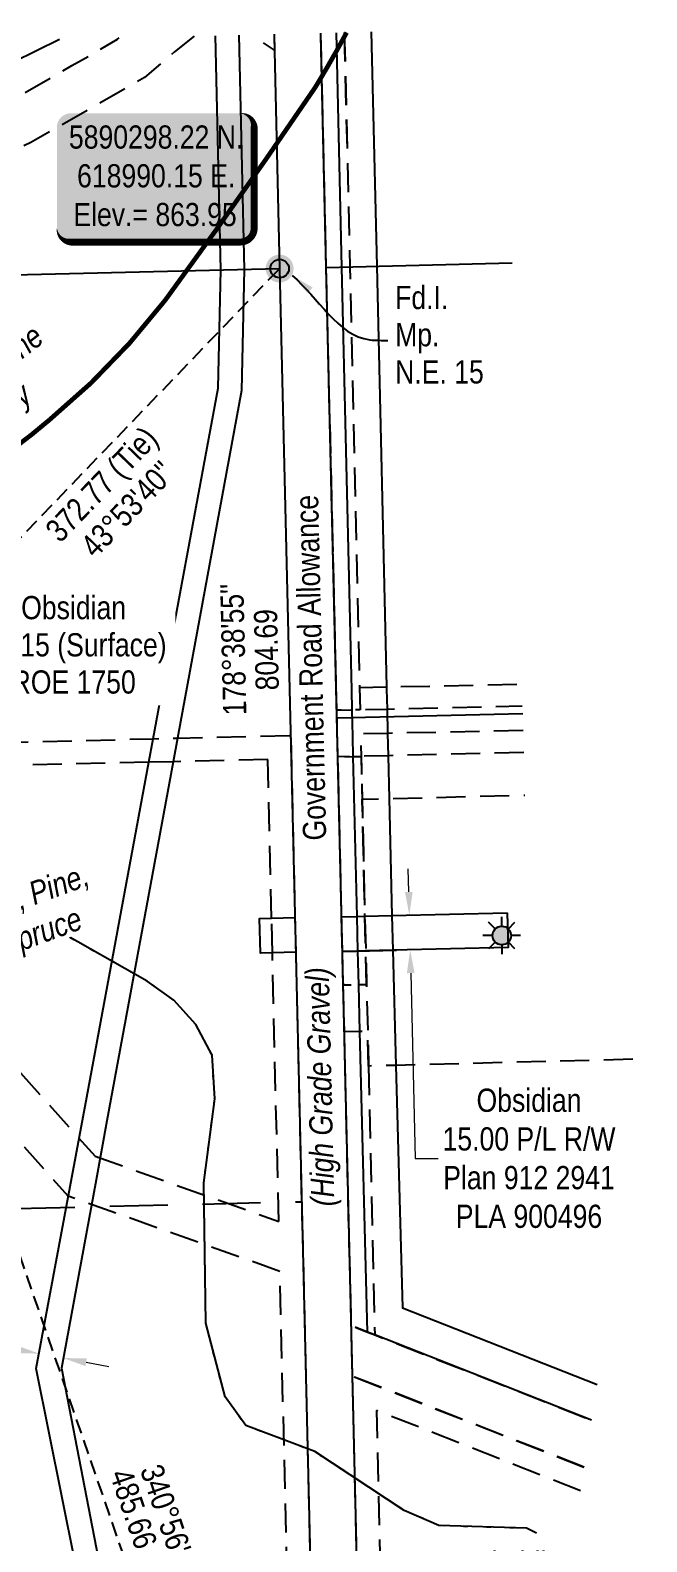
# Model space of a CAD drawing. Extents: x 614988 to 621305, y 5889351 to 5893530.
# Drawn here: x 618883 to 619148, y 5889750 to 5890401 of the extents above; entities that cross this region are included whole.
import ezdxf
from ezdxf.enums import TextEntityAlignment as Align

# ---------------------------------------------------------------- set-up
doc = ezdxf.new("R2010")
doc.units = 0
doc.header["$LTSCALE"] = 5
doc.header["$PDSIZE"] = 0.5
for name, pattern in [('DASHDOT2', [12.7, 6.35, -3.175, 0, -3.175]), ('foc-ACCESSROAD', [3.75, 2.5, -1.25]), ('foc-FLOWLINE', [3.75, 2.5, -1.25]), ('foc-LSD', [8, 5, -3]), ('foc-TIELINE', [1.875, 1.25, -0.625]), ('foc-WHEELTRACKS', [2, 0.4, -1.6])]:
    doc.linetypes.add(name, pattern=pattern)
doc.layers.get('Defpoints').update_dxf_attribs({"color": 9})
for name, color, linetype in [('AS-POWER', 104, 'foc-POWER'), ('AS-WILDLIFE', 131, 'DASHDOT2'), ('C-AR', 13, 'foc-ACCESSROAD'), ('C-RW', 13, 'Continuous'), ('C-WS', 13, 'foc-ACCESSROAD'), ('C-WS-S', 8, 'Continuous'), ('DETAIL-T', 7, 'Continuous'), ('F-EZE', 190, 'foc-FLOWLINE'), ('F-RW', 190, 'Continuous'), ('F-VCE', 190, 'foc-FLOWLINE'), ('L-BD', 7, 'Continuous'), ('L-MON', 1, 'Continuous'), ('L-ROAD-T', 7, 'Continuous'), ('L-SEC', 7, 'Continuous'), ('L-SECTION-LSD', 7, 'foc-LSD'), ('L-TIE', 7, 'foc-TIELINE'), ('T-BUSH-T', 110, 'Continuous'), ('T-WATER-P3', 160, 'foc-WHEELTRACKS')]:
    doc.layers.add(name, color=color, linetype=linetype)
for name, color, linetype, lineweight in [('C-FLOWLINE-T', 13, 'Continuous', 9), ('C-RW-T', 13, 'Continuous', 9), ('C-WS-T', 13, 'Continuous', 9), ('F-RW-T', 190, 'Continuous', 9), ('T-TEXT', 48, 'Continuous', 18)]:
    doc.layers.add(name, color=color, linetype=linetype, lineweight=lineweight)
doc.styles.add('240', font='ARIALN.TTF', dxfattribs={"height": 30})
doc.styles.add('80', font='ARIALN.TTF', dxfattribs={"height": 10})
doc.styles.add('80CG', font='ARIALN.TTF', dxfattribs={"height": 10})
doc.styles.add('80L', font='ARIALN.TTF', dxfattribs={"height": 10})
doc.styles.add('80LS', font='ARIALNI.TTF', dxfattribs={"height": 10})
doc.styles.add('foc-LtypeFont', font='ARIALN.TTF', dxfattribs={"height": 7.35})
doc.linetypes.add('foc-POWER', pattern='A,6,-1,["P",foc-LtypeFont,S=0.2,R=0,X=-0.625,Y=-0.75],-1.24,4', length=12.24)
doc.linetypes.add('foc-POWER-NOLINE', pattern='A,0,-4,["P",foc-LtypeFont,S=0.2,R=0,X=-0.625,Y=-0.75],-8.24', length=12.24)
doc.linetypes.add('foc-TOPO-flowdirection-NOLINE', pattern='A,0,[">",foc-LtypeFont,S=0.3,R=0,X=0,Y=-0.945],-20,[">",foc-LtypeFont,S=0.3,R=0,X=0,Y=-0.945],0', length=20)
doc.dimstyles.new('Compass 5 000', dxfattribs={"dimscale": 5, "dimtxt": 9, "dimasz": 2, "dimexe": 0.2, "dimexo": 0.0625, "dimgap": 0.5, "dimtad": 0, "dimtih": 1, "dimtoh": 1, "dimzin": 0, "dimdsep": 46, "dimtxsty": '80CG', "dimcen": 0.1, "dimse1": 1, "dimse2": 1, "dimclrd": 256, "dimclrt": 256, "dimaunit": 1, "dimadec": 4, "dimazin": 0, "dimtfac": 0.06, "dimtofl": 0, "dimtmove": 0, "dimatfit": 1, "dimfxl": 0.2, "dimtolj": 1, "dimtzin": 0, "dimlwd": -1, "dimarcsym": 0})

# ---------------------------------------------------------------- blocks, each defined once
blk = doc.blocks.new('*D443')
at = {"layer": 'C-RW-T', "transparency": 16777216}
for p, q in [((619045.8, 5890029.6), (619045.56, 5890039.6)), ((619046.61, 5889994.62), (619048.48, 5889914.76)), ((619048.48, 5889914.76), (619058.48, 5889914.76))]:
    blk.add_line(p, q, dxfattribs=at)
for points in [[(619047.46, 5890029.64), (619044.13, 5890029.57), (619046.03, 5890019.61)], [(619048.28, 5889994.66), (619044.95, 5889994.58), (619046.38, 5890004.61)]]:
    blk.add_solid(points, dxfattribs=at)
at = {"layer": 'Defpoints', "color": 0, "transparency": 16777216}
for p in [(619048.17, 5890019.66), (619046.38, 5890004.61), (619048.52, 5890004.66)]:
    blk.add_point(p, dxfattribs=at)
at = {"layer": 'C-RW-T', "transparency": 16777216, "insert": (619097.56, 5889914.76), "char_height": 10, "attachment_point": 5, "style": '80CG'}
blk.add_mtext('\\A1;Obsidian\\P15.00 P/L R/W\\PPlan 912 2941\\PPLA 900496', dxfattribs=at)
blk = doc.blocks.new('*D448')
at = {"layer": 'C-FLOWLINE-T', "transparency": 16777216}
for p, q in [((618983.67, 5889722.31), (618973.67, 5889722.07)), ((619013.73, 5889723.02), (619040.15, 5889723.64))]:
    blk.add_line(p, q, dxfattribs=at)
for points in [[(618983.63, 5889723.98), (618983.71, 5889720.64), (618993.67, 5889722.54)], [(619013.69, 5889724.68), (619013.77, 5889721.35), (619003.73, 5889722.78)]]:
    blk.add_solid(points, dxfattribs=at)
at = {"layer": 'Defpoints', "color": 0, "transparency": 16777216}
for p in [(618992.83, 5889758.18), (619002.89, 5889758.42), (618993.67, 5889722.54)]:
    blk.add_point(p, dxfattribs=at)
at = {"layer": 'C-FLOWLINE-T', "transparency": 16777216, "insert": (619095.15, 5889723.64), "char_height": 10, "attachment_point": 5, "style": '80CG'}
blk.add_mtext('\\A1;Obsidian\\P10.06 Flow Line R/W\\PROE 1750', dxfattribs=at)
blk = doc.blocks.new('GAS')
h = blk.add_hatch(color=255)
h.dxf.hatch_style = 1
edge = h.paths.add_edge_path()
edge.add_arc((0, 0), 0.9, 0, 360)
for p, q in [((0, 0.81), (0, 1.62)), ((-0.81, 0), (-1.62, 0)), ((-0.57, 0.57), (-1.14, 1.14)), ((0.57, 0.57), (1.14, 1.14)), ((1.62, 0), (0.81, 0)), ((-0.57, -0.57), (-1.14, -1.14)), ((0, -0.81), (0, -1.62)), ((1.14, -1.14), (0.57, -0.57))]:
    blk.add_line(p, q)
blk.add_circle((0, 0), 0.8)
blk = doc.blocks.new('fdia')
at = {"color": 255, "const_width": 1}
blk.add_lwpolyline([(-0.5, 0, 1), (0.5, 0, 1)], format="xyb", close=True, dxfattribs=at)
blk = doc.blocks.new('Fdiaa')
blk.add_blockref('fdia', (0, 0))
blk = doc.blocks.new('fdib')
at = {"color": 1, "const_width": 1.6}
blk.add_lwpolyline([(-0.4, 0, 1), (0.4, 0, 1)], format="xyb", close=True, dxfattribs=at)
at = {"color": 1}
blk.add_circle((0, 0), 0.8, dxfattribs=at)
blk = doc.blocks.new('Fdibb')
blk.add_blockref('fdib', (0, 0))
blk = doc.blocks.new('fdicc')
for name in ['Fdibb', 'Fdiaa']:
    blk.add_blockref(name, (0, 0))
blk = doc.blocks.new('FDI')
blk.add_blockref('fdicc', (0, 0))
blk = doc.blocks.new('*U455')
h = blk.add_hatch(color=254)
edge = h.paths.add_edge_path()
edge.add_line((-36.5, -28.5), (36.5, -28.5))
edge.add_arc((36.5, -22.5), 6, 270, 360)
edge.add_line((42.5, -22.5), (42.5, 21))
edge.add_arc((36.5, 21), 6, 0, 90)
edge.add_line((36.5, 27), (-36.5, 27))
edge.add_arc((-36.5, 21), 6, 90, 180)
edge.add_line((-42.5, 21), (-42.5, -22.5))
edge.add_arc((-36.5, -22.5), 6, 180, 270)
at = {"color": 1, "flags": 128}
blk.add_lwpolyline([(-36.5, -28.5, 3, 3, 0), (36.5, -28.5, 3, 3, 0.414214), (42.5, -22.5, 3, 3, 0), (42.5, 21, 3, 0, 0.414214), (36.5, 27, 0, 0, 0), (-36.5, 27, 0, 0, 0.414214), (-42.5, 21, 0, 0, 0), (-42.5, -22.5, 0, 3, 0.414214)], format="xyseb", close=True, dxfattribs=at)
blk.add_lwpolyline([(23.14, -16.73, 0, 10, 0), (0, 0, 5, 5, 0)], format="xyseb", dxfattribs=at)
at = {"color": 1, "style": '80'}
blk.add_attdef('ENTER_TEXT_001', (-35.99, -5), '', height=10, dxfattribs=at)
blk = doc.blocks.new('*D459')
at = {"layer": 'Defpoints', "color": 0, "transparency": 16777216}
for p in [(618890.24, 5889850.49), (618900.63, 5889848.57), (618896.98, 5889828.74)]:
    blk.add_point(p, dxfattribs=at)
at = {"layer": 'F-RW-T', "transparency": 16777216}
for p, q in [((618876.75, 5889832.47), (618866.59, 5889834.34)), ((618906.81, 5889826.93), (618916.65, 5889825.12))]:
    blk.add_line(p, q, dxfattribs=at)
for points in [[(618877.05, 5889834.11), (618876.45, 5889830.83), (618886.59, 5889830.66)], [(618907.12, 5889828.57), (618906.51, 5889825.29), (618896.98, 5889828.74)]]:
    blk.add_solid(points, dxfattribs=at)
at = {"layer": 'F-RW-T', "transparency": 16777216, "insert": (618827.5, 5889834.34), "char_height": 10, "attachment_point": 5, "style": '80CG'}
blk.add_mtext('\\A1;Pembina\\P10.06 P/L R/W\\PPlan 768 KS\\PROE 2076', dxfattribs=at)

msp = doc.modelspace()

# ---------------------------------------------------------------- linework, layer by layer
at = {"layer": 'AS-POWER', "flags": 128}
for points in [[(619010.243, 5890299.314), (619007.966, 5890398.709)], [(619014.838, 5890104.566), (619094.856, 5890106.526)], [(619017.212, 5890003.933), (619040.426, 5890004.476)]]:
    msp.add_lwpolyline(points, dxfattribs=at)
at = {"layer": 'AS-POWER', "linetype": 'foc-POWER-NOLINE', "flags": 128}
msp.add_lwpolyline([(619029.23, 5889494.536), (619010.243, 5890299.314)], dxfattribs=at)
at = {"layer": 'AS-WILDLIFE', "const_width": 1.999, "flags": 128}
msp.add_lwpolyline([(619019.021, 5890399.925, -0.0131162), (619005.625, 5890376.5, -0.0097312), (618940.813, 5890284.5, -0.0572382), (618891, 5890233, -0.0280264), (618867.5, 5890215), (618829.313, 5890189.5, -0.0208286), (618791.375, 5890169.5), (618773.312, 5890163, -0.0308828), (618729.063, 5890152), (618669.188, 5890144.5), (618663.187, 5890143.5), (618642.625, 5890142.5), (618630.875, 5890142.5), (618615.75, 5890143.5), (618602.563, 5890145.5), (618580.312, 5890150), (618574.25, 5890151.5), (618571.25, 5890152.5), (618509.062, 5890171), (618493.5, 5890176), (618488.875, 5890178), (618473.062, 5890185.5), (618459.125, 5890193.5), (618446.813, 5890202), (618442.75, 5890205), (618441.313, 5890206.5), (618398.938, 5890240.5), (618382.187, 5890257.5), (618377.687, 5890262), (618374.313, 5890266), (618374.313, 5890266), (618326.688, 5890326.5), (618310.687, 5890350.5), (618292.471, 5890382.529)], format="xyb", dxfattribs=at)
at = {"layer": 'C-AR', "flags": 128}
for points in [[(618953.317, 5890398.352), (618944.907, 5890391.565), (618931.957, 5890380.601), (618910.694, 5890368.33), (618883.005, 5890352.5), (618852.319, 5890337.533), (618796.793, 5890317.004), (618756.983, 5890302.112), (618734.429, 5890293.983), (618729.956, 5890292.024), (618716.071, 5890285.932), (618705.469, 5890279.856), (618689.644, 5890269.412), (618663.045, 5890252.601), (618640.573, 5890238.432), (618633.422, 5890233.923), (618631.36, 5890233.314), (618618.018, 5890229.375), (618592.783, 5890224.245), (618552.911, 5890222.557), (618542.297, 5890222.839), (618521.28, 5890223.399), (618510.982, 5890224.396), (618499.9, 5890225.469), (618481.45, 5890230.094), (618475.478, 5890231.591), (618465.449, 5890235.212), (618449.993, 5890240.803), (618442.062, 5890243.67), (618424.935, 5890249.86), (618424.283, 5890250.096), (618384.751, 5890266.181), (618364.178, 5890271.853), (618341.211, 5890275.95), (618342.356, 5890282.816), (618345.603, 5890293.764), (618346.09, 5890295.408), (618368.603, 5890291.392), (618376.284, 5890289.274), (618391.203, 5890285.16), (618393.953, 5890284.04), (618396.565, 5890282.976), (618402.894, 5890280.401), (618421.04, 5890273.019), (618429.123, 5890269.731), (618431.459, 5890268.78), (618444.811, 5890263.949), (618461.454, 5890257.939), (618481.327, 5890250.755), (618503.316, 5890245.244), (618522.512, 5890243.386), (618548.096, 5890242.704), (618552.754, 5890242.579), (618585.09, 5890243.948), (618590.352, 5890244.171), (618613.182, 5890248.813), (618614.677, 5890249.255), (618625.094, 5890252.33), (618625.657, 5890252.685), (618652.362, 5890269.522), (618678.786, 5890286.224), (618685.987, 5890290.978), (618694.972, 5890296.906), (618707.004, 5890304.077), (618727.008, 5890312.581), (618750.084, 5890320.898), (618789.817, 5890335.761), (618844.443, 5890355.957), (618873.643, 5890370.199), (618900.726, 5890385.682), (618920.397, 5890397.034), (618921.041, 5890397.579)], [(618987.84, 5890399.179), (618987.996, 5890392.392), (618978.056, 5890398.944)]]:
    msp.add_lwpolyline(points, dxfattribs=at)
at = {"layer": 'C-RW'}
for points in [[(618895.29, 5890396.963), (618707.004, 5890304.077), (618680.161, 5890290.839), (618617.874, 5890260.121), (618608.273, 5890255.384), (618585.09, 5890243.948), (618542.297, 5890222.839), (618501.213, 5890202.575), (618492.115, 5890198.085), (618483.099, 5890210.64), (618492.196, 5890215.13), (618510.982, 5890224.396), (618548.096, 5890242.704), (618596.549, 5890266.605), (618606.137, 5890271.335), (618643.945, 5890289.977), (618859.06, 5890396.095)], [(619124.54, 5889802.014), (619031.165, 5889838.675), (619027.978, 5889839.927), (619024.722, 5889969.468), (619024.218, 5889989.542), (619023.852, 5890004.089), (619023.494, 5890019.079), (619021.881, 5890087.942), (619021.678, 5890096.622), (619021.41, 5890108.056), (619021.21, 5890116.609), (619016.94, 5890298.895), (619014.598, 5890399.819)], [(619029.617, 5890400.179), (619032.007, 5890299.272), (619036.208, 5890117.933), (619036.231, 5890116.927), (619036.429, 5890108.408), (619036.671, 5890097.939), (619036.894, 5890088.293), (619037.322, 5890069.825), (619038.489, 5890019.431), (619038.847, 5890004.439), (619040.197, 5889954.861), (619043.041, 5889850.37), (619126.947, 5889817.292)]]:
    msp.add_lwpolyline(points, dxfattribs=at)
for points in [[(618987.043, 5890003.295), (618981.879, 5890003.149), (618981.525, 5890018.141), (618986.69, 5890018.284), (618996.751, 5890018.563), (618997.105, 5890003.577), (618987.043, 5890003.295)], [(619088.206, 5890020.592), (619088.56, 5890005.599), (619038.847, 5890004.439), (619027.247, 5890004.188), (619026.931, 5890004.178), (619023.852, 5890004.089), (619017.212, 5890003.933), (619016.859, 5890018.924), (619023.494, 5890019.079), (619026.589, 5890019.153), (619026.889, 5890019.16), (619038.489, 5890019.431), (619088.206, 5890020.592)]]:
    msp.add_lwpolyline(points, close=True, dxfattribs=at)
at = {"layer": 'C-WS', "flags": 128}
msp.add_lwpolyline([(618994.924, 5890096.054), (618996.751, 5890018.563), (618997.105, 5890003.577), (619003.913, 5889715.056), (619004.149, 5889705.053), (618994.085, 5889704.811), (618993.85, 5889714.815), (618990.281, 5889866.095), (618899.138, 5889898.462), (618850.538, 5889952.892), (618793.761, 5890028.846), (618731.83, 5890027.384), (618731.791, 5890029.696), (618731.392, 5890045.92), (618729.17, 5890140.053), (618728.83, 5890154.433), (618855.743, 5890157.317), (618857.243, 5890093.747), (618935.707, 5890095.598), (618946.175, 5890095.844), (618976.06, 5890096.55), (618994.901, 5890096.995), (618994.924, 5890096.054)], close=True, dxfattribs=at)
for points in [[(619095.268, 5890089.662), (619036.894, 5890088.293), (619025.214, 5890088.02), (619021.881, 5890087.942), (619015.234, 5890087.786), (619015.028, 5890096.481), (619014.759, 5890107.901), (619021.41, 5890108.056), (619024.801, 5890108.136), (619036.429, 5890108.408), (619094.648, 5890109.772)], [(619142.256, 5889957.494), (619040.197, 5889954.861), (619028.439, 5889954.558), (619028.094, 5889969.532), (619024.722, 5889969.468), (619018.029, 5889969.296), (619017.816, 5889978.346), (619017.552, 5889989.509), (619024.218, 5889989.542), (619027.619, 5889989.549), (619027.247, 5890004.188), (619026.889, 5890019.16), (619026.259, 5890046.486), (619025.731, 5890069.526), (619037.322, 5890069.825), (619095.833, 5890071.335)], [(619121.339, 5889781.706), (619021.53, 5889820.933), (619021.015, 5889842.754), (619027.978, 5889839.927), (619031.165, 5889838.675), (619124.54, 5889802.014)]]:
    msp.add_lwpolyline(points, dxfattribs=at)
at = {"layer": 'C-WS'}
msp.add_lwpolyline([(618857.48, 5890083.683), (618858.738, 5890030.413), (618818.427, 5890029.441), (618866.123, 5889965.635), (618910.715, 5889915.694), (618989.772, 5889887.619), (618987.043, 5890003.295), (618986.69, 5890018.284), (618985.075, 5890086.695), (618944.312, 5890085.732), (618933.831, 5890085.484), (618857.48, 5890083.683)], close=True, dxfattribs=at)
at = {"layer": 'F-EZE', "flags": 128}
for points in [[(619094.976, 5890099.126), (619036.672, 5890097.939), (619025.034, 5890097.703), (619025.214, 5890088.02), (619025.731, 5890069.526), (619026.26, 5890046.486), (619026.89, 5890019.16), (619027.247, 5890004.188), (619027.619, 5889989.549), (619024.218, 5889989.542), (619017.553, 5889989.509), (619017.213, 5890003.933), (619016.859, 5890018.924), (619015.234, 5890087.786), (619015.029, 5890096.481), (619014.759, 5890107.901), (619010.257, 5890298.728), (619010.244, 5890299.314), (619007.944, 5890399.66)], [(619018.012, 5890399.901), (619020.366, 5890298.981), (619024.579, 5890117.697), (619024.801, 5890108.136), (619021.41, 5890108.056), (619014.759, 5890107.901), (619010.257, 5890298.728), (619010.244, 5890299.314), (619007.946, 5890399.66)], [(619018.024, 5890399.901), (619020.365, 5890298.981), (619024.58, 5890117.697), (619036.209, 5890117.933), (619094.36, 5890119.117)]]:
    msp.add_lwpolyline(points, dxfattribs=at)
at = {"layer": 'F-RW'}
for points in [[(618985.211, 5889394.416), (618984.641, 5889417.203), (618983.346, 5889468.942), (618955.585, 5889468.269), (618955.336, 5889478.321), (618982.31, 5889478.975), (618980.825, 5889493.349), (618979.383, 5889507.327), (618978.344, 5889517.335), (618973.336, 5889569.469), (618971.874, 5889584.689), (618969.446, 5889609.967), (618924.98, 5889668.014), (618913.668, 5889682.769), (618909.661, 5889702.783), (618907.667, 5889712.744), (618885.359, 5889824.187), (618902.344, 5889915.746), (618907.064, 5889941.188), (618933.831, 5890085.484), (618935.707, 5890095.598), (618963.743, 5890246.747), (618964.897, 5890297.621), (618962.589, 5890398.574)], [(618972.626, 5890398.814), (618974.939, 5890297.86), (618973.772, 5890245.697), (618946.175, 5890095.844), (618944.312, 5890085.732), (618915.81, 5889930.973), (618911.117, 5889905.498), (618896.178, 5889824.388), (618917.712, 5889712.986), (618919.637, 5889703.023), (618922.621, 5889687.589), (618926.065, 5889683.066), (618937.277, 5889668.332), (618978.993, 5889613.757), (618981.842, 5889584.919), (618983.345, 5889569.701), (618988.433, 5889518.206), (618989.402, 5889508.183), (618990.908, 5889493.592), (618993.39, 5889469.578), (618994.685, 5889417.436), (618995.251, 5889394.657)]]:
    msp.add_lwpolyline(points, dxfattribs=at)
at = {"layer": 'F-VCE', "flags": 128}
msp.add_lwpolyline([(619028.439, 5889954.558), (619031.165, 5889838.674), (619027.978, 5889839.925), (619021.015, 5889842.754), (619018.029, 5889969.296), (619017.816, 5889978.346), (619017.553, 5889989.509), (619017.212, 5890003.933), (619016.859, 5890018.924), (619015.234, 5890087.786), (619021.881, 5890087.942), (619025.232, 5890088.02), (619025.734, 5890069.526), (619026.259, 5890046.486), (619026.737, 5890019.157), (619027.086, 5890004.183), (619027.619, 5889989.549), (619028.094, 5889969.532), (619028.439, 5889954.558)], close=True, dxfattribs=at)
msp.add_lwpolyline([(619119.744, 5889771.588), (619031.928, 5889806.112), (619033.681, 5889731.427), (619034.032, 5889716.446), (619037.98, 5889547.909), (619027.993, 5889546.994), (619024.001, 5889716.21), (619023.647, 5889731.192), (619021.53, 5889820.933), (619121.339, 5889781.706)], dxfattribs=at)
at = {"layer": 'L-SEC', "flags": 128}
for points in [[(618987.862, 5890398.229), (618990.153, 5890298.223)], [(619010.257, 5890298.728), (619007.966, 5890398.709)], [(618187.752, 5890279.151), (618990.153, 5890298.223)], [(618990.153, 5890298.223), (619009.127, 5889494.031)], [(619010.257, 5890298.728), (619090.333, 5890300.74)], [(619029.23, 5889494.536), (619010.257, 5890298.728)]]:
    msp.add_lwpolyline(points, dxfattribs=at)
at = {"layer": 'L-SECTION-LSD', "flags": 128}
msp.add_lwpolyline([(618197.188, 5889876.94), (618999.641, 5889896.127)], dxfattribs=at)
at = {"layer": 'L-TIE', "flags": 128}
for points in [[(618731.791, 5890029.696), (618990.153, 5890298.223)], [(618850.538, 5889952.892), (619009.127, 5889494.043)]]:
    msp.add_lwpolyline(points, dxfattribs=at)
at = {"layer": 'T-WATER-P3', "flags": 128}
msp.add_lwpolyline([(619100.812, 5889753.31), (619096.453, 5889755.363), (619058.772, 5889756.53), (619043.778, 5889763.108), (619005.348, 5889788.402), (618975.569, 5889799.662), (618966.65, 5889811.972), (618958.363, 5889843.807), (618957.499, 5889904.23), (618962.188, 5889940.485), (618961.053, 5889959.21), (618954.076, 5889972.5), (618944.594, 5889982.962), (618933.072, 5889991.198), (618893.683, 5890013.51), (618869.531, 5890032.514), (618850.431, 5890054.563), (618843.146, 5890068.5), (618839.132, 5890085.577), (618838.368, 5890147.069), (618834.485, 5890163.433), (618826.342, 5890175.46), (618804.099, 5890193.783), (618764.892, 5890215.862), (618753.766, 5890225.29), (618672.888, 5890307.841), (618644.115, 5890342.366)], dxfattribs=at)
at = {"layer": 'T-WATER-P3', "linetype": 'foc-TOPO-flowdirection-NOLINE', "flags": 128}
msp.add_lwpolyline([(619100.812, 5889753.31), (619096.453, 5889755.363), (619058.772, 5889756.53), (619043.778, 5889763.108), (619005.348, 5889788.402), (618975.569, 5889799.662), (618966.65, 5889811.972), (618958.363, 5889843.807), (618957.499, 5889904.23), (618962.188, 5889940.485), (618961.053, 5889959.21), (618954.076, 5889972.5), (618944.594, 5889982.962), (618933.072, 5889991.198), (618893.683, 5890013.51), (618869.531, 5890032.514), (618850.431, 5890054.563), (618843.146, 5890068.5), (618839.132, 5890085.577), (618838.368, 5890147.069), (618834.485, 5890163.433), (618826.342, 5890175.46), (618804.099, 5890193.783), (618764.892, 5890215.862), (618753.766, 5890225.29), (618672.888, 5890307.841), (618644.115, 5890342.366)], dxfattribs=at)

# ---------------------------------------------------------------- block references
at = {"layer": 'C-WS-S', "xscale": 4.998204750000009, "yscale": 4.998204750000009, "zscale": 4.998204750000009}
msp.add_blockref('GAS', (619085.83, 5890010.808), dxfattribs=at)
at = {"layer": 'DETAIL-T'}
ref = msp.add_blockref('*U455', (618936.716, 5890338.139), dxfattribs=dict(at, xscale=0.99964095, yscale=0.99964095, zscale=0.99964095))
ref.add_attrib('ENTER_TEXT_001', '5890298.22 N.', (618899.41, 5890349.907), dxfattribs={"layer": '0', "color": 1, "height": 9.99641, "style": '80'})
ref.add_attrib('ENTER_TEXT_002', '618990.15 E.', (618902.932, 5890333.205), dxfattribs={"layer": '0', "color": 1, "height": 9.99641, "style": '80'})
ref.add_attrib('ENTER_TEXT_003', 'Elev.= 863.95', (618901.32, 5890316.504), dxfattribs={"layer": '0', "color": 1, "height": 9.99641, "style": '80'})
at = {"layer": 'L-MON', "xscale": 4.998204750000006, "yscale": 4.998204750000006, "zscale": 4.998204750000006}
msp.add_blockref('FDI', (618990.153, 5890298.223), dxfattribs=at)

# ---------------------------------------------------------------- texts
at = {"layer": 'AS-WILDLIFE', "insert": (618852.507, 5890242.756), "char_height": 9.99641, "attachment_point": 5, "rotation": 37.771465, "style": '240'}
msp.add_mtext_dynamic_manual_height_columns('{\\fArial Narrow|b0|i1|c0|p34;Key Wildlife and Biodiversity Zone\\PBoundary}', width=87.65378, gutter_width=44.984, heights=[0], dxfattribs=at)
at = {"layer": 'L-BD', "style": '80L'}
for s, height, rotation, p in [('372.77 (Tie)', 9.99641, 46.1052, (618914.352, 5890204.454)), ("43°53'40''", 9.9964, 46.1052, (618924.617, 5890194.578)), ('485.66 (Tie)', 9.99641, 289.0664, (618930.445, 5889750.767)), ("340°56'00''", 9.99641, 289.0664, (618943.908, 5889755.42))]:
    msp.add_text(s, height=height, rotation=rotation, dxfattribs=at).set_placement(p, align=Align.MIDDLE)
at = {"layer": 'L-ROAD-T', "style": '80L'}
msp.add_text('Government Road Allowance', height=9.99641, rotation=91.356815, dxfattribs=at).set_placement((619003.491, 5890126.202), align=Align.MIDDLE_CENTER)
at = {"layer": 'T-TEXT', "style": '80LS'}
msp.add_text('(High Grade Gravel)', height=9.99641, rotation=91.356815, dxfattribs=at).set_placement((619007.538, 5889945.626), align=Align.MIDDLE_CENTER)

# ---------------------------------------------------------------- dimensions: what is measured, and where the dimension line sits
at = {"layer": 'C-FLOWLINE-T'}
dim = msp.add_linear_dim(base=(618993.667, 5889722.545), p1=(619002.89, 5889758.419), p2=(618992.827, 5889758.181), angle=181.351432, text='Obsidian\\P10.06 Flow Line R/W\\PROE 1750', dimstyle='Compass 5 000', dxfattribs=at)
dim.commit()
dim.dimension.update_dxf_attribs({"geometry": '*D448', "text_midpoint": (619095.155, 5889723.642), "dimtype": 161})
at = {"layer": 'C-RW-T'}
dim = msp.add_linear_dim(base=(619046.381, 5890004.615), p1=(619048.172, 5890019.657), p2=(619048.522, 5890004.665), angle=271.337387, text='Obsidian\\P15.00 P/L R/W\\PPlan 912 2941\\PPLA 900496', dimstyle='Compass 5 000', dxfattribs=at)
dim.commit()
dim.dimension.update_dxf_attribs({"geometry": '*D443', "text_midpoint": (619097.565, 5889914.762), "dimtype": 161})
at = {"layer": 'F-RW-T'}
dim = msp.add_linear_dim(base=(618896.98, 5889828.744), p1=(618890.239, 5889850.489), p2=(618900.633, 5889848.575), angle=349.563862, text='Pembina\\P10.06 P/L R/W\\PPlan 768 KS\\PROE 2076', dimstyle='Compass 5 000', dxfattribs=at)
dim.commit()
dim.dimension.update_dxf_attribs({"geometry": '*D459', "text_midpoint": (618827.502, 5889834.342), "dimtype": 161})

# ---------------------------------------------------------------- next in the draw order: texts
at = {"layer": 'C-WS-T', "insert": (618861.264, 5890157.12), "char_height": 9.99641, "width": 78.96659, "attachment_point": 1, "line_spacing_factor": 0.961801, "style": '80L', "bg_fill": 2}
msp.add_mtext('\\pi17.57438;Obsidian\\P\\pi0.66368;16-15 (Surface)\\P\\pi13.46945;ROE 1750', dxfattribs=at)
at = {"layer": 'L-BD', "insert": (618965.883, 5890104.893), "char_height": 9.99641, "width": 56.28715, "attachment_point": 1, "rotation": 91.3516, "line_spacing_factor": 0.855, "style": '80L', "bg_fill": 3, "box_fill_scale": 1.15, "bg_fill_color": 256, "bg_fill_true_color": 256, "bg_fill_transparency": 0}
msp.add_mtext("\\pi0.66368;178°38'55''\\P\\pi11.11695;804.69", dxfattribs=at)
at = {"layer": 'L-MON', "insert": (619039.901, 5890290.74), "char_height": 9.9964, "width": 37.81493, "attachment_point": 1, "line_spacing_factor": 0.961801, "style": '80L', "bg_fill": 2}
msp.add_mtext('Fd.I.\\PMp.\\PN.E. 15', dxfattribs=at)
at = {"layer": 'T-BUSH-T', "insert": (618874.792, 5890030.971), "char_height": 9.99641, "width": 64.51066, "attachment_point": 2, "rotation": 20, "style": '80LS', "bg_fill": 3, "box_fill_scale": 1.15, "bg_fill_color": 256, "bg_fill_true_color": 256, "bg_fill_transparency": 0}
msp.add_mtext('Poplar, Pine,\\P& Spruce', dxfattribs=at)

# ---------------------------------------------------------------- next in the draw order: leaders
at = {"layer": 'L-MON', "path_type": 1}
msp.add_leader([(618995.583, 5890295.187), (619028.999, 5890267.516), (619036.832, 5890267.261)], dimstyle='Compass 5 000', override={"dimgap": 0.5, "dimtad": 0}, dxfattribs=at)

doc.saveas('drawing.dxf')
